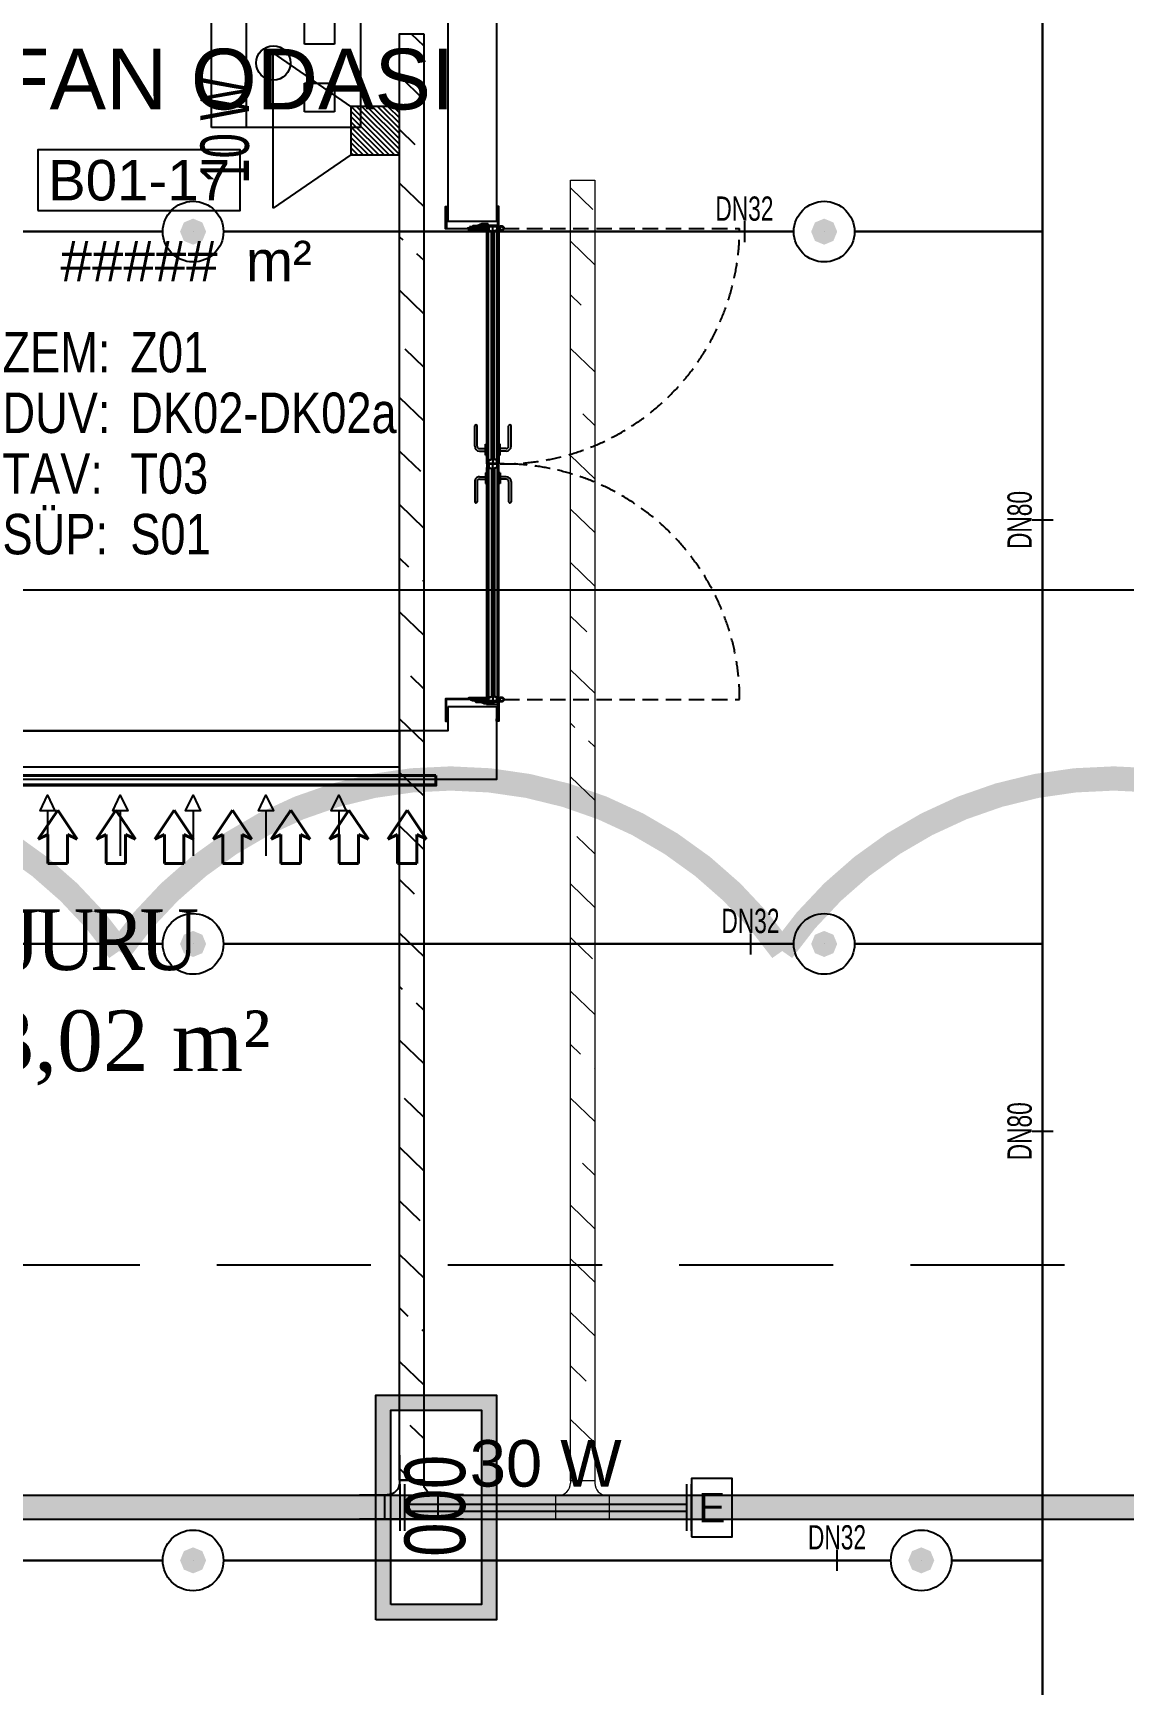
# Model space of a CAD drawing. Header units: millimetres. Extents: x -379292 to 1221486, y 92049 to 447512.
# Drawn here: x -171514 to -167020, y 203887 to 210694 of the extents above; entities that cross this region are included whole.
import ezdxf
from ezdxf.enums import TextEntityAlignment as Align

# ---------------------------------------------------------------- set-up
doc = ezdxf.new("R2010")
doc.units = ezdxf.units.MM
doc.linetypes.add('HIDDEN', pattern=[9.525, 6.35, -3.175])
for name, color, linetype in [('-M-YNGN-BORUID', 7, 'Continuous'), ('-M-YNGN-BORUUZUN', 7, 'Continuous'), ('-M-YNGN-BORUYUK', 7, 'Continuous'), ('-M-YNGN-SPR-YUK', 7, 'Continuous'), ('-M-YNGN-ZON4-CAP-', 7, 'Continuous'), ('-M-YNGN-ZON4-SPR-', 7, 'Continuous'), ('010-05', 1, 'Continuous'), ('05_DOOR', 2, 'Continuous'), ('05_EQUIPMENT', 1, 'Continuous'), ('05_HATCH 1', 101, 'Continuous'), ('05_HATCH SOLID-1', 252, 'Continuous'), ('05_LOUVER', 2, 'Continuous'), ('05_MATERIAL TEXT', 112, 'Continuous'), ('05_PLASTER', 2, 'Continuous'), ('05_ROOM M2', 161, 'Continuous'), ('05_ROOM NAME', 153, 'Continuous'), ('05_ROOM NUMBER', 152, 'Continuous'), ('05_STEEL HIDDEN', 61, 'HIDDEN'), ('05_SYMBOL', 2, 'Continuous'), ('05_WALL', 3, 'Continuous'), ('08_ARAÇ SAYIM', 140, 'Continuous'), ('08_LAMP', 4, 'Continuous'), ('08_LOUD SYSTEM', 4, 'Continuous'), ('08_SOCKET', 4, 'Continuous'), ('AIRONN ZONLAMA', 4, 'Continuous'), ('E_CT_ZA', 6, 'Continuous')]:
    doc.layers.add(name, color=color, linetype=linetype)
doc.layers.add('-M-YNGN-SPR-CAPCIZGI', color=188, linetype='Continuous', plot=False)
for name, color, linetype, lineweight in [('-M-YNGN-ZON4', 3, 'SP', 30), ('0-KRCN-HVL-KANALUFLEME01', 3, 'Continuous', 40), ('0-KRCN-HVL-YAZI', 71, 'Continuous', 30), ('A-MENF-POZ', 137, 'Continuous', 0), ('E_CT_AYDINLATMA', 3, 'Continuous', 9)]:
    doc.layers.add(name, color=color, linetype=linetype, lineweight=lineweight)
doc.styles.add('CIZGI', font='tahoma.ttf', dxfattribs={"width": 0.8, "oblique": 20})
doc.styles.add('DIM', font='arial.ttf')
doc.styles.add('HCAD', font='HCAD.SHX', dxfattribs={"width": 0.8, "height": 0.2})
doc.styles.add('IKT-MD', font='romans.shx', dxfattribs={"width": 0.5, "height": 20})
doc.styles.add('PIPESIZE', font='hcad.shx', dxfattribs={"width": 0.8})
doc.styles.add('SPR-NOT', font='romans.shx')
doc.styles.get("Standard").update_dxf_attribs({"font": 'segoeuil.ttf'})
doc.styles.add('TR', font='tsimpali.shx', dxfattribs={"width": 0.7})
doc.styles.add('WMF-Arial', font='TURK.SHX')
doc.styles.add('YAZI', font='times.ttf')
doc.styles.add('YAZI-2', font='arial.ttf', dxfattribs={"height": 2})
doc.styles.add('YAZI-3', font='arial.ttf', dxfattribs={"height": 3})
doc.linetypes.add('SP', pattern='A,2,-0.1,["SP",CIZGI,S=0.14,R=0.2,X=0,Y=-0.07],-0.255', length=2.355)

# ---------------------------------------------------------------- blocks, each defined once
blk = doc.blocks.new('başlık')
at = {"layer": '05_MATERIAL TEXT', "style": 'DIM', "width": 0.8}
for s, p in [('ZEM:', (0, 50)), ('DUV:', (0, -100)), ('TAV:', (0, -250)), ('SÜP:', (0, -400))]:
    blk.add_text(s, height=100, dxfattribs=at).set_placement(p, align=Align.MIDDLE_LEFT)
blk = doc.blocks.new('MAHAL')
at = {"layer": '05_ROOM NUMBER'}
blk.add_lwpolyline([(-5.458, -10.749), (4.542, -10.749), (4.542, -7.749), (-5.458, -7.749)], close=True, dxfattribs=at)
at = {"layer": '05_HATCH SOLID-1', "xscale": 0.02, "yscale": 0.02, "zscale": 0.02}
blk.add_blockref('başlık', (-7.212, -18.749), dxfattribs=at)
at = {"layer": '05_MATERIAL TEXT', "style": 'DIM', "width": 0.8}
for tag, p in [('ZEMİN', (-0.891, -17.749)), ('DUVAR', (-0.891, -20.749)), ('TAVAN', (-0.891, -23.749)), ('SÜPÜRGELİK', (-0.891, -26.749))]:
    blk.add_attdef(tag, text='', height=2, dxfattribs=at).set_placement(p, align=Align.MIDDLE_LEFT)
at = {"layer": '05_ROOM M2', "insert": (6.453, -13.242), "char_height": 2, "attachment_point": 5, "style": 'YAZI-2'}
blk.add_mtext_dynamic_manual_height_columns('m²', width=6.93867, gutter_width=625, heights=[0], dxfattribs=at)
at = {"layer": '05_ROOM M2', "style": 'YAZI-2'}
blk.add_attdef('MAHALM2', text='', height=2, dxfattribs=at).set_placement((-0.458, -13.249), align=Align.MIDDLE_CENTER)
at = {"layer": '05_ROOM NAME', "style": 'YAZI-3'}
for tag, p in [('INGMAHALADI', (-0.458, 0.751)), ('TURMAHALADI', (-0.458, -4.249))]:
    blk.add_attdef(tag, text='', height=3, dxfattribs=at).set_placement(p, align=Align.MIDDLE_CENTER)
at = {"layer": '05_ROOM NUMBER', "style": 'YAZI-2'}
blk.add_attdef('MAHALNO', text='', height=2, dxfattribs=at).set_placement((-0.458, -9.249), align=Align.MIDDLE_CENTER)
blk = doc.blocks.new('VIDA')
at = {"layer": '05_EQUIPMENT'}
h = blk.add_hatch(dxfattribs=at)
h.set_pattern_fill('LINE', color=256, scale=0.1, angle=150, style=0)
h.set_pattern_definition([(330, (-3585.31887, 6072.20274), (0.03125, 0.05412658774), [])])
h.paths.add_polyline_path([(-0.09, -0.26), (-0.09, -1.74), (0.09, -1.74), (0.09, -0.26)])
h.paths.add_polyline_path([(-0.09, -0.26), (0.09, -0.26), (0, 0)])
for p, q in [((-0.09, -0.26), (0, 0)), ((0.09, -0.26), (0, 0)), ((-0.01, -2.02), (-0.18, -2.02)), ((0.09, -1.74), (-0.09, -1.74)), ((0.09, -1.95), (-0.09, -1.95)), ((0.01, -1.98), (-0.01, -1.98)), ((-0.01, -2.02), (-0.01, -1.98)), ((0.01, -2.02), (0.01, -1.98)), ((0.18, -2.02), (0.01, -2.02))]:
    blk.add_line(p, q, dxfattribs=at)
for points in [[(-0.18, -2.02), (-0.09, -1.95), (-0.09, -0.26)], [(0.18, -2.02), (0.09, -1.95), (0.09, -0.26)]]:
    blk.add_lwpolyline(points, dxfattribs=at)
blk = doc.blocks.new('*U80')
at = {"color": 8, "ltscale": 7}
for p, q in [((927.1, 60), (843.8, 60)), ((927.1, 50), (843.8, 50)), ((1072.9, 60), (1156.2, 60)), ((1072.9, 50), (1156.2, 50))]:
    blk.add_line(p, q, dxfattribs=at)
for centre, radius, start, end in [((843.8, 55), 5, 90, 270), ((927.1, 40), 20, 0, 90), ((927.1, 40), 10, 0, 90), ((1072.9, 40), 20, 90, 180), ((1072.9, 40), 10, 90, 180), ((1156.2, 55), 5, 270, 90)]:
    blk.add_arc(centre, radius, start, end, dxfattribs=at)
at = {"color": 8}
blk.add_wipeout([(0, 0), (0, -206), (2000, -206), (2000, 0), (10, 0)], dxfattribs=at)
at = {"layer": '010-05', "ltscale": 7}
h = blk.add_hatch(dxfattribs=at)
h.set_pattern_fill('ANSI37', color=8, scale=0.1, angle=360, style=0)
h.set_pattern_definition([(45, (-20246.60925, -14802.3896), (-0.224506403, 0.224506403), []), (135, (-20246.60925, -14802.3896), (-0.224506403, -0.224506403), [])])
edge = h.paths.add_edge_path(flags=16)
edge.add_line((28.5, -46.7), (28.5, -55.3))
edge.add_line((28.5, -55.3), (21.5, -55.3))
edge.add_line((21.5, -55.3), (21.5, -49))
edge.add_arc((25.9, -50.6), 4.69, 56.54278, 159.2569, ccw=False)
edge = h.paths.add_edge_path()
edge.add_line((29.5, -45.1), (29.5, -56.3))
edge.add_line((29.5, -56.3), (20.5, -56.3))
edge.add_line((20.5, -56.3), (20.5, -42.5))
edge.add_line((20.5, -42.5), (34.2, -42.5))
edge.add_line((34.2, -42.5), (32.2, -43))
edge.add_arc((32.2, -45.8), 2.82, 91.10929, 165.59862)
edge = h.paths.add_edge_path(flags=16)
edge.add_arc((32.2, -45.8), 3.82, 143.46678, 165.59862, ccw=False)
edge.add_line((29.1, -43.5), (21.5, -43.5))
edge.add_line((21.5, -43.5), (21.5, -46.1))
edge.add_arc((25.7, -53.3), 8.25, 70.11032, 120.2945, ccw=False)
edge.add_line((28.5, -45.5), (28.5, -45.1))
edge.add_line((28.5, -45.1), (28.5, -44.8))
h = blk.add_hatch(dxfattribs=at)
h.set_pattern_fill('ANSI37', color=8, scale=0.1, angle=360, style=0)
h.set_pattern_definition([(135, (22246.60925, -14802.3896), (0.224506403, 0.224506403), []), (45, (22246.60925, -14802.3896), (0.224506403, -0.224506403), [])])
edge = h.paths.add_edge_path(flags=16)
edge.add_line((1971.5, -46.7), (1971.5, -55.3))
edge.add_line((1971.5, -55.3), (1978.5, -55.3))
edge.add_line((1978.5, -55.3), (1978.5, -49))
edge.add_arc((1974.1, -50.6), 4.69, 20.7431, 123.45722)
edge = h.paths.add_edge_path()
edge.add_line((1970.5, -45.1), (1970.5, -56.3))
edge.add_line((1970.5, -56.3), (1979.5, -56.3))
edge.add_line((1979.5, -56.3), (1979.5, -42.5))
edge.add_line((1979.5, -42.5), (1965.8, -42.5))
edge.add_line((1965.8, -42.5), (1967.8, -43))
edge.add_arc((1967.8, -45.8), 2.82, 14.40138, 88.89071, ccw=False)
edge = h.paths.add_edge_path(flags=16)
edge.add_arc((1967.8, -45.8), 3.82, 14.40138, 36.53322)
edge.add_line((1970.9, -43.5), (1978.5, -43.5))
edge.add_line((1978.5, -43.5), (1978.5, -46.1))
edge.add_arc((1974.3, -53.3), 8.25, 59.7055, 109.88968)
edge.add_line((1971.5, -45.5), (1971.5, -45.1))
edge.add_line((1971.5, -45.1), (1971.5, -44.8))
at = {"layer": '05_HATCH 1', "ltscale": 7}
h = blk.add_hatch(dxfattribs=at)
h.set_pattern_fill('HONEY', color=8, scale=15, angle=90, style=0)
h.set_pattern_definition([(270, (24591.2114, 3174525.0591), (-1.623797625, -2.8125), [1.875, -3.75]), (150, (24591.2114, 3174525.0591), (-1.62379763564, 2.81249999385), [1.875, -3.75]), (210, (24591.2114, 3174525.0591), (-3.24759526064, -6.15e-09), [-3.75, 1.875])])
h.paths.add_polyline_path([(978.3, -14.5), (981.6, -8.9), (31.6, -8.9), (33.7, -14.5)])
h = blk.add_hatch(dxfattribs=at)
h.set_pattern_fill('HONEY', color=8, scale=15, angle=90, style=0)
h.set_pattern_definition([(90, (24591.2114, -3174555.0591), (-1.623797625, 2.8125), [1.875, -3.75]), (210, (24591.2114, -3174555.0591), (-1.62379763564, -2.81249999385), [1.875, -3.75]), (150, (24591.2114, -3174555.0591), (-3.24759526064, 6.15e-09), [-3.75, 1.875])])
h.paths.add_polyline_path([(981.6, -21.1), (978.3, -15.5), (33.7, -15.5), (31.6, -21.1)])
h = blk.add_hatch(dxfattribs=at)
h.set_pattern_fill('HONEY', color=8, scale=15, angle=90, style=0)
h.set_pattern_definition([(270, (24341.2114, 3174525.0591), (-1.623797625, -2.8125), [1.875, -3.75]), (150, (24341.2114, 3174525.0591), (-1.62379763564, 2.81249999385), [1.875, -3.75]), (210, (24341.2114, 3174525.0591), (-3.24759526064, -6.15e-09), [-3.75, 1.875])])
h.paths.add_polyline_path([(771.7, -14.5), (768.4, -8.9), (1969.5, -8.9), (1966.3, -14.5)])
h = blk.add_hatch(dxfattribs=at)
h.set_pattern_fill('HONEY', color=8, scale=15, angle=90, style=0)
h.set_pattern_definition([(90, (24341.2114, -3174555.0591), (-1.623797625, 2.8125), [1.875, -3.75]), (210, (24341.2114, -3174555.0591), (-1.62379763564, -2.81249999385), [1.875, -3.75]), (150, (24341.2114, -3174555.0591), (-3.24759526064, 6.15e-09), [-3.75, 1.875])])
h.paths.add_polyline_path([(768.4, -21.1), (771.7, -15.5), (1966.3, -15.5), (1969.5, -21.1)])
at = {"color": 8, "linetype": 'HIDDEN', "ltscale": 10}
for p, q in [((29.4, 30.3), (29.4, 1001.6)), ((1970.5, 30.5), (1971.1, 1001.6))]:
    blk.add_line(p, q, dxfattribs=at)
at = {"color": 8, "ltscale": 7}
for p, q in [((22, 10), (969.9, 10)), ((22, 10), (1000, 10)), ((22, 8.8), (22, 10)), ((22, 8.8), (22, 10)), ((27.3, 2.4), (27.3, 1.4)), ((27.3, 2.4), (37.2, 2.4)), ((27.3, 2.4), (27.3, 1.4)), ((27.3, 2.4), (37.2, 2.4)), ((27.3, 1.4), (36.7, 1.4)), ((27.3, 1.4), (36.7, 1.4)), ((37.5, 4.8), (36.3, 4.8)), ((37.5, 4.8), (36.3, 4.8)), ((36.7, 1.4), (42.8, -15)), ((36.7, 1.4), (42.8, -15)), ((984.8, 2.4), (37.2, 2.4)), ((37.2, 2.4), (43.7, -14.5)), ((37.2, 2.4), (43.7, -14.5)), ((37.5, 8.8), (984.6, 8.8)), ((963.8, 15), (918.8, 15)), ((918.8, 15), (918.8, 10)), ((937.1, 40), (937.1, 15)), ((947.1, 40), (947.1, 15)), ((963.8, 15), (963.8, 10)), ((984.8, 2.4), (978.3, -14.5)), ((985.4, 1.4), (979.2, -15)), ((984.6, 4.8), (985.8, 4.8)), ((994.7, 2.4), (984.8, 2.4)), ((994.7, 1.4), (985.4, 1.4)), ((994.7, 2.4), (994.7, 1.4)), ((1978, 10), (1000, 10)), ((1005.3, 2.4), (1005.3, 1.4)), ((1005.3, 2.4), (1015.3, 2.4)), ((1005.3, 1.4), (1014.7, 1.4)), ((1015.5, 4.8), (1014.3, 4.8)), ((1014.7, 1.4), (1020.9, -15)), ((1015.3, 2.4), (1962.8, 2.4)), ((1015.3, 2.4), (1021.7, -14.5)), ((1962.5, 8.8), (1015.5, 8.8)), ((1978, 10), (1030.1, 10)), ((1036.2, 15), (1081.2, 15)), ((1036.2, 15), (1036.2, 10)), ((1052.9, 40), (1052.9, 15)), ((1062.9, 40), (1062.9, 15)), ((1081.2, 15), (1081.2, 10)), ((1962.8, 2.4), (1956.3, -14.5)), ((1962.8, 2.4), (1956.3, -14.5)), ((1963.3, 1.4), (1957.2, -15)), ((1963.3, 1.4), (1957.2, -15)), ((1962.5, 4.8), (1963.7, 4.8)), ((1962.5, 4.8), (1963.7, 4.8)), ((1972.7, 2.4), (1962.8, 2.4)), ((1972.7, 2.4), (1962.8, 2.4)), ((1972.7, 1.4), (1963.3, 1.4)), ((1972.7, 1.4), (1963.3, 1.4)), ((1972.7, 2.4), (1972.7, 1.4)), ((1972.7, 2.4), (1972.7, 1.4)), ((1978, 8.8), (1978, 10)), ((1978, 8.8), (1978, 10)), ((1978, 8.8), (1978, 10)), ((984.6, -38.8), (22, -38.8)), ((22, -38.8), (984.6, -38.8)), ((22, -40), (22, -38.8)), ((22, -40), (22, -38.8)), ((984.6, -40), (22, -40)), ((1000, -40), (22, -40)), ((42.8, -15), (27.3, -15)), ((42.8, -15), (27.3, -15)), ((27.3, -31.5), (36.6, -31.5)), ((27.3, -31.5), (27.3, -32.5)), ((27.3, -31.5), (36.6, -31.5)), ((27.3, -31.5), (27.3, -32.5)), ((27.3, -32.5), (37.2, -32.5)), ((27.3, -32.5), (37.2, -32.5)), ((33.2, -40), (984.6, -40)), ((37.5, -34.8), (36.3, -34.8)), ((37.5, -34.8), (36.3, -34.8)), ((36.6, -31.5), (42.8, -15)), ((36.6, -31.5), (42.8, -15)), ((37.2, -32.5), (43.7, -15.5)), ((37.2, -32.5), (43.7, -15.5)), ((984.8, -32.5), (37.2, -32.5)), ((981.6, -8.9), (40.5, -8.9)), ((981.6, -21.1), (40.5, -21.1)), ((978.3, -14.5), (43.7, -14.5)), ((978.3, -15.5), (43.7, -15.5)), ((984.8, -32.5), (978.3, -15.5)), ((985.4, -31.5), (979.2, -15)), ((979.2, -15), (994.7, -15)), ((984.6, -34.8), (985.8, -34.8)), ((994.7, -32.5), (984.8, -32.5)), ((994.7, -31.5), (985.4, -31.5)), ((994.7, -31.5), (994.7, -32.5)), ((1000, -40), (1978, -40)), ((1020.9, -15), (1005.3, -15)), ((1005.3, -31.5), (1014.6, -31.5)), ((1005.3, -31.5), (1005.3, -32.5)), ((1005.3, -32.5), (1015.2, -32.5)), ((1015.5, -34.8), (1014.3, -34.8)), ((1014.6, -31.5), (1020.9, -15)), ((1015.2, -32.5), (1021.7, -15.5)), ((1015.2, -32.5), (1962.8, -32.5)), ((1015.5, -38.8), (1978, -38.8)), ((1978, -38.8), (1015.5, -38.8)), ((1966.8, -40), (1015.5, -40)), ((1015.5, -40), (1978, -40)), ((1018.5, -8.9), (1959.5, -8.9)), ((1018.5, -21.1), (1959.5, -21.1)), ((1021.7, -14.5), (1956.3, -14.5)), ((1021.7, -15.5), (1956.3, -15.5)), ((1962.8, -32.5), (1956.3, -15.5)), ((1962.8, -32.5), (1956.3, -15.5)), ((1963.4, -31.5), (1957.2, -15)), ((1957.2, -15), (1972.7, -15)), ((1963.4, -31.5), (1957.2, -15)), ((1957.2, -15), (1972.7, -15)), ((1962.5, -34.8), (1963.7, -34.8)), ((1972.7, -32.5), (1962.8, -32.5)), ((1972.7, -32.5), (1962.8, -32.5)), ((1972.7, -31.5), (1963.4, -31.5)), ((1972.7, -31.5), (1963.4, -31.5)), ((1972.7, -31.5), (1972.7, -32.5)), ((1972.7, -31.5), (1972.7, -32.5)), ((1978, -30), (1978, -28.8)), ((1978, -30), (1978, -28.8)), ((1978, -40), (1978, -38.8))]:
    blk.add_line(p, q, dxfattribs=at)
at = {"ltscale": 7}
for p, q in [((918.8, -45), (918.8, -40)), ((963.8, -45), (918.8, -45)), ((937.1, -70), (937.1, -45)), ((947.1, -70), (947.1, -45)), ((963.8, -45), (963.8, -40)), ((1036.2, -45), (1036.2, -40)), ((1036.2, -45), (1081.2, -45)), ((1052.9, -70), (1052.9, -45)), ((1062.9, -70), (1062.9, -45)), ((1081.2, -45), (1081.2, -40)), ((927.1, -80), (843.8, -80)), ((927.1, -90), (843.8, -90)), ((1072.9, -80), (1156.2, -80)), ((1072.9, -90), (1156.2, -90))]:
    blk.add_line(p, q, dxfattribs=at)
at = {"color": 8, "ltscale": 7, "flags": 128}
for points in [[(35.5, -113, -1), (34, -113), (34, -96.3), (32, -96.3), (32, -113, 1), (37.5, -113), (37.5, -46.5, 1), (30, -46.5), (30, -56.3), (20, -56.3), (20, 10), (-60, 10), (-60, 0), (-50, 0), (-50, 2), (-58, 2), (-58, 8), (18, 8), (18, -58.3), (32, -58.3), (32, -46.5, -1), (35.5, -46.5)], [(1964.5, -113, 1), (1966, -113), (1966, -96.3), (1968, -96.3), (1968, -113, -1), (1962.5, -113), (1962.5, -46.5, -1), (1970, -46.5), (1970, -56.3), (1980, -56.3), (1980, 10), (2060, 10), (2060, 0), (2050, 0), (2050, 2), (2058, 2), (2058, 8), (1982, 8), (1982, -58.3), (1968, -58.3), (1968, -46.5, 1), (1964.5, -46.5)]]:
    blk.add_lwpolyline(points, format="xyb", close=True, dxfattribs=at)
at = {"color": 8, "ltscale": 7}
for points in [[(37.5, 4.8), (37.5, 8.8), (22, 8.8), (22, -38.8), (37.5, -38.8), (37.5, -34.8)], [(37.5, 4.8), (37.5, 8.8), (22, 8.8), (22, -38.8), (37.5, -38.8), (37.5, -34.8)], [(36.3, 4.8), (36.3, 7.6), (23.2, 7.6), (23.2, -37.6), (36.3, -37.6), (36.3, -34.8)], [(36.3, 4.8), (36.3, 7.6), (23.2, 7.6), (23.2, -37.6), (36.3, -37.6), (36.3, -34.8)], [(984.6, 4.8), (984.6, 8.8), (1000, 8.8), (1000, -38.8), (984.6, -38.8), (984.6, -34.8)], [(985.8, 4.8), (985.8, 7.6), (998.8, 7.6), (998.8, -37.6), (985.8, -37.6), (985.8, -34.8)], [(1015.5, 4.8), (1015.5, 8.8), (1000, 8.8), (1000, -38.8), (1015.5, -38.8), (1015.5, -34.8)], [(1014.3, 4.8), (1014.3, 7.6), (1001.2, 7.6), (1001.2, -37.6), (1014.3, -37.6), (1014.3, -34.8)], [(1962.5, 4.8), (1962.5, 8.8), (1978, 8.8), (1978, -38.8), (1962.5, -38.8), (1962.5, -34.8)], [(1962.5, 4.8), (1962.5, 8.8), (1978, 8.8), (1978, -38.8), (1962.5, -38.8), (1962.5, -34.8)], [(1963.7, 4.8), (1963.7, 7.6), (1976.8, 7.6), (1976.8, -37.6), (1963.7, -37.6), (1963.7, -34.8)], [(1963.7, 4.8), (1963.7, 7.6), (1976.8, 7.6), (1976.8, -37.6), (1963.7, -37.6), (1963.7, -34.8)]]:
    blk.add_lwpolyline(points, dxfattribs=at)
for points in [[(32, -66.3), (32, -210), (-60, -210), (-60, -200), (-50, -200), (-50, -202), (-58, -202), (-58, -208), (30, -208), (30, -66.3)], [(29, -68.3), (20, -68.3), (20, -94.5), (30, -104.5), (30, -117.8), (28, -117.8), (28, -105.3), (18, -95.3), (18, -66.3), (29, -66.3)], [(1968, -66.3), (1968, -210), (2060, -210), (2060, -200), (2050, -200), (2050, -202), (2058, -202), (2058, -208), (1970, -208), (1970, -66.3)], [(1971, -58.3), (1980, -58.3), (1980, -84.5), (1970, -94.5), (1970, -107.8), (1972, -107.8), (1972, -95.3), (1982, -85.3), (1982, -56.3), (1971, -56.3)]]:
    blk.add_lwpolyline(points, close=True, dxfattribs=at)
for centre, radius in [((29, 20.6), 10.1), ((29, 20.6), 6.72), ((1971, 20.6), 10.1), ((1971, 20.6), 6.72)]:
    blk.add_circle(centre, radius, dxfattribs=at)
at = {"color": 8, "linetype": 'HIDDEN', "ltscale": 10}
for centre, radius, start, end in [((27.6, 29.1), 972.5, 359.17896, 89.89131), ((1972.5, 29.1), 972.6, 90.08024, 180.82588)]:
    blk.add_arc(centre, radius, start, end, dxfattribs=at)
at = {"ltscale": 7}
for centre, radius, start, end in [((843.8, -85), 5, 90, 270), ((927.1, -70), 10, 270, 0), ((927.1, -70), 20, 270, 0), ((1072.9, -70), 20, 180, 270), ((1072.9, -70), 10, 180, 270), ((1156.2, -85), 5, 270, 90)]:
    blk.add_arc(centre, radius, start, end, dxfattribs=at)
at = {"layer": '010-05', "color": 8, "ltscale": 7}
for points in [[(29.5, -45.1, -0.336971), (32.2, -43), (34.2, -42.5), (29.5, -42.5), (20.5, -42.5), (20.5, -56.3), (29.5, -56.3)], [(28.5, -45.5, 0.222538), (21.5, -46.1), (21.5, -43.5), (29.1, -43.5, 0.09687), (28.5, -44.8), (28.5, -45.1)], [(28.5, -55.3), (21.5, -55.3), (21.5, -48.9, -0.473637), (28.5, -46.7)], [(1970.5, -45.1, 0.336971), (1967.8, -43), (1965.8, -42.5), (1970.5, -42.5), (1979.5, -42.5), (1979.5, -56.3), (1970.5, -56.3)], [(1971.5, -45.5, -0.222538), (1978.5, -46.1), (1978.5, -43.5), (1970.9, -43.5, -0.09687), (1971.5, -44.8), (1971.5, -45.1)], [(1971.5, -55.3), (1978.5, -55.3), (1978.5, -48.9, 0.473637), (1971.5, -46.7)]]:
    blk.add_lwpolyline(points, format="xyb", close=True, dxfattribs=at)
at = {"layer": '05_PLASTER', "color": 8, "ltscale": 7}
blk.add_line((1990, -41.6), (1990, 0), dxfattribs=at)
at = {"layer": '05_STEEL HIDDEN', "color": 8, "ltscale": 7}
for points in [[(17, -59.4), (17, -34.2), (11, -34.2), (11, -60.5), (23, -88.8), (23, -111.1), (29, -111.1), (29, -87.6)], [(1983, -49.4), (1983, -12.6), (1989, -12.6), (1989, -50.5), (1977, -78.8), (1977, -101.1), (1971, -101.1), (1971, -77.6)]]:
    blk.add_lwpolyline(points, close=True, dxfattribs=at)
at = {"layer": '05_STEEL HIDDEN', "color": 8, "ltscale": 7, "flags": 128}
for points in [[(17, -34.2), (18, -34.2), (18, -59.4), (30, -87.6), (30, -111.1), (29, -111.1)], [(1983, -12.6), (1982, -12.6), (1982, -49.4), (1970, -77.6), (1970, -101.1), (1971, -101.1)]]:
    blk.add_lwpolyline(points, dxfattribs=at)
at = {"layer": '05_WALL', "color": 8, "ltscale": 7}
for p, q in [((0, -200), (0, 0)), ((2000, -200), (2000, 0))]:
    blk.add_line(p, q, dxfattribs=at)
at = {"color": 8, "ltscale": 7, "yscale": 10, "zscale": 10, "rotation": 180}
for p, xscale in [((25, -76.5), -10), ((1975, -76.5), 10)]:
    blk.add_blockref('VIDA', p, dxfattribs=dict(at, xscale=xscale))
blk = doc.blocks.new('*U65')
at = {"color": 0}
for p, q in [((450, 5), (15, 5)), ((15, 5), (15, 0)), ((450, 0), (450, 5))]:
    blk.add_line(p, q, dxfattribs=at)
for points in [[(450, 20), (450, 0), (15, 0), (15, 20)], [(465, 0), (0, 0), (0, -2), (465, -2)]]:
    blk.add_lwpolyline(points, close=True, dxfattribs=at)
for points in [[(34.99, -13), (31.92, -13), (35, -6.54), (38.08, -13), (35, -13), (35, -31.54)], [(64.99, -13), (61.92, -13), (65, -6.54), (68.08, -13), (65, -13), (65, -31.54)], [(94.99, -13), (91.92, -13), (95, -6.54), (98.08, -13), (95, -13), (95, -31.54)], [(124.99, -13), (121.92, -13), (125, -6.54), (128.08, -13), (125, -13), (125, -31.54)], [(154.99, -13), (151.92, -13), (155, -6.54), (158.08, -13), (155, -13), (155, -31.54)], [(184.99, -13), (181.92, -13), (185, -6.54), (188.08, -13), (185, -13), (185, -31.54)], [(214.99, -13), (211.92, -13), (215, -6.54), (218.08, -13), (215, -13), (215, -31.54)], [(244.99, -13), (241.92, -13), (245, -6.54), (248.08, -13), (245, -13), (245, -31.54)], [(274.99, -13), (271.92, -13), (275, -6.54), (278.08, -13), (275, -13), (275, -31.54)], [(304.99, -13), (301.92, -13), (305, -6.54), (308.08, -13), (305, -13), (305, -31.54)], [(334.99, -13), (331.92, -13), (335, -6.54), (338.08, -13), (335, -13), (335, -31.54)], [(364.99, -13), (361.92, -13), (365, -6.54), (368.08, -13), (365, -13), (365, -31.54)], [(394.99, -13), (391.92, -13), (395, -6.54), (398.08, -13), (395, -13), (395, -31.54)], [(424.99, -13), (421.92, -13), (425, -6.54), (428.08, -13), (425, -13), (425, -31.54)]]:
    blk.add_lwpolyline(points, dxfattribs=at)
at = {"layer": 'A-MENF-POZ', "style": 'IKT-MD', "width": 0.5}
blk.add_attdef('MDamper:GEN+YUK', text='', height=10, dxfattribs=at).set_placement((232.5, -55), align=Align.MIDDLE_CENTER)
blk = doc.blocks.new('OtoParkBodrumKatMimari')
at = {"layer": '05_SYMBOL', "color": 252, "linetype": 'HIDDEN', "ltscale": 100}
blk.add_lwpolyline([(19400, 104800), (128500, 104800)], dxfattribs=at)
at = {"layer": '05_WALL', "color": 8, "flags": 128}
for points in [[(71300, 116100), (71300, 116800), (76750, 116800), (76750, 106800), (71300, 106800), (71300, 107500)], [(71500, 113100), (76550, 113100), (76550, 107000), (71500, 107000), (71500, 107500)]]:
    blk.add_lwpolyline(points, dxfattribs=at)
at = {"layer": '05_LOUVER', "color": 8, "xscale": 10, "yscale": 10, "zscale": 10}
blk.add_blockref('*U65', (71850, 106800), dxfattribs=at)
at = {"layer": '05_ROOM NUMBER'}
ref = blk.add_blockref('MAHAL', (75315.5, 110039.7), dxfattribs=dict(at, xscale=83.33333333333333, yscale=83.33333333333333, zscale=83.33333333333333))
ref.add_attrib('TURMAHALADI', 'JET FAN ODASI', dxfattribs={"layer": '05_ROOM NAME', "height": 250, "style": 'YAZI-3'}).set_placement((75277.3, 109685.6), align=Align.MIDDLE_CENTER)
ref.add_attrib('MAHALNO', 'B01-17', dxfattribs={"height": 166.67, "style": 'YAZI-2'}).set_placement((75277.3, 109268.9), align=Align.MIDDLE_CENTER)
ref.add_attrib('MAHALM2', '#####', dxfattribs={"layer": '05_ROOM M2', "height": 166.67, "style": 'YAZI-2'}).set_placement((75277.3, 108935.6), align=Align.MIDDLE_CENTER)
ref.add_attrib('ZEMİN', 'Z01', dxfattribs={"layer": '05_MATERIAL TEXT', "height": 166.67, "style": 'DIM', "width": 0.8}).set_placement((75241.2, 108560.6), align=Align.MIDDLE_LEFT)
ref.add_attrib('DUVAR', 'DK02-DK02a', dxfattribs={"layer": '05_MATERIAL TEXT', "height": 166.67, "style": 'DIM', "width": 0.8}).set_placement((75241.2, 108310.6), align=Align.MIDDLE_LEFT)
ref.add_attrib('TAVAN', 'T03', dxfattribs={"layer": '05_MATERIAL TEXT', "height": 166.67, "style": 'DIM', "width": 0.8}).set_placement((75241.2, 108060.6), align=Align.MIDDLE_LEFT)
ref.add_attrib('SÜPÜRGELİK', 'S01', dxfattribs={"layer": '05_MATERIAL TEXT', "height": 166.67, "style": 'DIM', "width": 0.8}).set_placement((75241.2, 107810.6), align=Align.MIDDLE_LEFT)
at = {"layer": '05_DOOR', "color": 8, "rotation": 270}
blk.add_blockref('*U80', (76750, 109100), dxfattribs=at)
blk = doc.blocks.new('SPRKL100')
at = {"layer": '-M-YNGN-SPR-CAPCIZGI'}
blk.add_line((0, 0.431), (0, -0.431), dxfattribs=at)
at = {"layer": '-M-YNGN-BORUID', "color": 0, "style": 'HCAD', "width": 0.8, "flags": 1}
blk.add_attdef('DIC', text='', height=0.4, dxfattribs=at).set_placement((0, -1.693), align=Align.CENTER)
at = {"layer": '-M-YNGN-BORUUZUN', "color": 0, "style": 'HCAD', "width": 0.7}
blk.add_attdef('BOY', text='', height=0.8, dxfattribs=at).set_placement((0, -1.08), align=Align.CENTER)
at = {"layer": '-M-YNGN-BORUYUK', "color": 6, "style": 'PIPESIZE', "width": 0.8}
blk.add_attdef('YUK', text='', height=0.5, dxfattribs=at).set_placement((0, 1.866), align=Align.CENTER)
at = {"color": 0, "style": 'PIPESIZE', "width": 0.7}
blk.add_attdef('CAP', text='', height=1, dxfattribs=at).set_placement((0, 0.45), align=Align.CENTER)
blk = doc.blocks.new('SP-C-UP-12')
at = {"ltscale": 10}
blk.add_line((0, 0), (0, 0), dxfattribs=at)
at = {"color": 1, "linetype": 'Continuous'}
blk.add_circle((0, 0), 12.5, dxfattribs=at)
at = {"ltscale": 10}
for points in [[(-5.37, 0), (-3.8, 3.8), (-3.8, -3.8), (0, 5.37)], [(-3.8, -3.8), (0, 5.37), (0, -5.37), (3.8, 3.8)], [(0, -5.37), (3.8, 3.8), (3.8, -3.8), (5.37, 0)]]:
    blk.add_solid(points, dxfattribs=at)
at = {"layer": '-M-YNGN-SPR-YUK', "style": 'SPR-NOT', "width": 0.5, "flags": 9}
for tag, p in [('YUK', (0, 17.77)), ('CAP', (0, 14.42)), ('TIP', (0.2, 10.78))]:
    blk.add_attdef(tag, text='', height=2.5, dxfattribs=at).set_placement(p, align=Align.MIDDLE_CENTER)
blk = doc.blocks.new('A$C69E781E7')
at = {"layer": '-M-YNGN-ZON4', "ltscale": 500}
for p, q in [((-6030.9, -7485.08), (-6030.9, -2137.58)), ((-6393.4, -3482.58), (-6668.4, -3482.58)), ((-6133.4, -3482.58), (-6368.4, -3482.58)), ((-6108.4, -3482.58), (-6030.9, -3482.58)), ((-6393.4, -3776.08), (-6668.4, -3776.08)), ((-6133.4, -3776.08), (-6368.4, -3776.08)), ((-6108.4, -3776.08), (-6030.9, -3776.08)), ((-6393.4, -4030.08), (-6668.4, -4030.08)), ((-6093.4, -4030.08), (-6368.4, -4030.08)), ((-6068.4, -4030.08), (-6030.9, -4030.08))]:
    blk.add_line(p, q, dxfattribs=at)
at = {"layer": '-M-YNGN-ZON4-CAP-'}
ref = blk.add_blockref('SPRKL100', (-6153.77, -3482.58), dxfattribs=dict(at, xscale=10, yscale=10, zscale=10))
ref.add_attrib('CAP', 'DN32', dxfattribs={"layer": '0', "color": 0, "height": 10, "style": 'PIPESIZE', "width": 0.7}).set_placement((-6153.77, -3478.08), align=Align.CENTER)
ref = blk.add_blockref('SPRKL100', (-6030.9, -3601.38), dxfattribs=dict(at, xscale=10.00000000000001, yscale=10.00000000000001, zscale=10.00000000000001, rotation=90))
ref.add_attrib('CAP', 'DN80', dxfattribs={"layer": '0', "color": 0, "height": 10, "rotation": 90, "style": 'PIPESIZE', "width": 0.7}).set_placement((-6035.4, -3601.38), align=Align.CENTER)
ref = blk.add_blockref('SPRKL100', (-6151.28, -3776.08), dxfattribs=dict(at, xscale=10, yscale=10, zscale=10))
ref.add_attrib('CAP', 'DN32', dxfattribs={"layer": '0', "color": 0, "height": 10, "style": 'PIPESIZE', "width": 0.7}).set_placement((-6151.28, -3771.58), align=Align.CENTER)
ref = blk.add_blockref('SPRKL100', (-6030.9, -3853.27), dxfattribs=dict(at, xscale=10.00000000000001, yscale=10.00000000000001, zscale=10.00000000000001, rotation=90))
ref.add_attrib('CAP', 'DN80', dxfattribs={"layer": '0', "color": 0, "height": 10, "rotation": 90, "style": 'PIPESIZE', "width": 0.7}).set_placement((-6035.4, -3853.27), align=Align.CENTER)
ref = blk.add_blockref('SPRKL100', (-6115.62, -4030.08), dxfattribs=dict(at, xscale=10, yscale=10, zscale=10))
ref.add_attrib('CAP', 'DN32', dxfattribs={"layer": '0', "color": 0, "height": 10, "style": 'PIPESIZE', "width": 0.7}).set_placement((-6115.62, -4025.58), align=Align.CENTER)
at = {"layer": '-M-YNGN-ZON4-SPR-'}
for p in [(-6380.9, -3482.58), (-6120.9, -3482.58), (-6380.9, -3776.08), (-6120.9, -3776.08), (-6380.9, -4030.08), (-6080.9, -4030.08)]:
    blk.add_blockref('SP-C-UP-12', p, dxfattribs=at)
blk = doc.blocks.new('*U604')
h = blk.add_hatch()
h.set_pattern_fill('ANSI33', color=0, scale=50, angle=1, style=0)
h.paths.add_polyline_path([(-1250.7, 100), (113124.3, 100), (113124.3, 0), (-1250.7, 0)])
at = {"color": 0}
blk.add_lwpolyline([(-1250.7, 100), (113124.3, 100), (113124.3, 0), (-1250.7, 0)], close=True, dxfattribs=at)
at = {"ltscale": 25, "flags": 1}
for tag, p in [('YUKSEKLIK', (-228.6, -148.7)), ('KALINLIK', (-228.6, -213.3))]:
    blk.add_attdef(tag, p, '', height=50, dxfattribs=at)
blk = doc.blocks.new('*U608')
h = blk.add_hatch()
h.set_pattern_fill('ANSI33', color=0, scale=50, angle=1, style=0)
h.paths.add_polyline_path([(943.9, 100), (6302.9, 100), (6302.9, 0), (943.9, 0)])
at = {"color": 0}
blk.add_lwpolyline([(943.9, 100), (6302.9, 100), (6302.9, 0), (943.9, 0)], close=True, dxfattribs=at)
at = {"ltscale": 25, "flags": 1}
for tag, p in [('YUKSEKLIK', (-228.6, -148.7)), ('KALINLIK', (-228.6, -213.3))]:
    blk.add_attdef(tag, p, '', height=50, dxfattribs=at)
blk = doc.blocks.new('*U645')
h = blk.add_hatch()
h.set_pattern_fill('ANSI33', color=0, scale=50, angle=1, style=0)
h.paths.add_polyline_path([(-6254, 100), (-294.7, 100), (-294.7, 0), (-6254, 0)])
at = {"color": 0}
blk.add_lwpolyline([(-6254, 100), (-294.7, 100), (-294.7, 0), (-6254, 0)], close=True, dxfattribs=at)
at = {"ltscale": 25, "flags": 1}
for tag, p in [('YUKSEKLIK', (-228.6, -148.7)), ('KALINLIK', (-228.6, -213.3))]:
    blk.add_attdef(tag, p, '', height=50, dxfattribs=at)
blk = doc.blocks.new('*U160')
at = {"color": 0}
for p, q in [((264, 264), (-164, 264)), ((-60, 264), (-60, 164)), ((0, 264), (264, 264)), ((160, 264), (160, 164)), ((-164, 164), (-50, 164)), ((264, 164), (150, 164)), ((0, 0), (0, 114)), ((0, 104), (100, 104)), ((100, 0), (100, 114))]:
    blk.add_line(p, q, dxfattribs=at)
for centre, start, end in [((-50, 114), 0, 90), ((150, 114), 90, 180)]:
    blk.add_arc(centre, 50, start, end, dxfattribs=at)
blk = doc.blocks.new('*U651')
h = blk.add_hatch()
h.set_pattern_fill('ANSI33', color=0, scale=50, angle=1, style=0)
h.paths.add_polyline_path([(-115024.3, 100), (-249.3, 100), (-249.3, 0), (-115024.3, 0)])
at = {"color": 0}
blk.add_lwpolyline([(-115024.3, 100), (-249.3, 100), (-249.3, 0), (-115024.3, 0)], close=True, dxfattribs=at)
at = {"ltscale": 25, "flags": 1}
for tag, p in [('YUKSEKLIK', (-228.6, -148.7)), ('KALINLIK', (-228.6, -213.3))]:
    blk.add_attdef(tag, p, '', height=50, dxfattribs=at)
blk = doc.blocks.new('*U216')
at = {"color": 0}
for p, q in [((264, 264), (-164, 264)), ((-60, 264), (-60, 164)), ((0, 264), (264, 264)), ((160, 264), (160, 164)), ((-164, 164), (-50, 164)), ((264, 164), (150, 164)), ((0, 0), (0, 114)), ((0, 104), (100, 104)), ((100, 0), (100, 114))]:
    blk.add_line(p, q, dxfattribs=at)
for centre, start, end in [((-50, 114), 0, 90), ((150, 114), 90, 180)]:
    blk.add_arc(centre, 50, start, end, dxfattribs=at)
blk = doc.blocks.new('40 W SIVA ÜSTÜ ETANJ LED E 50')
at = {"layer": '08_LAMP'}
for p, q in [((-625, -100), (-625, 100)), ((-605, -100), (-605, 100)), ((605, -100), (605, 100)), ((625, -100), (625, 100)), ((-605, 15), (605, 15)), ((-605, -15), (605, -15))]:
    blk.add_line(p, q, dxfattribs=at)
blk.add_lwpolyline([(625, -125), (800, -125), (800, 125), (625, 125)], close=True, dxfattribs=at)
at = {"layer": '08_LAMP', "color": 2, "style": 'YAZI-2'}
blk.add_text('30 W', height=200, dxfattribs=at).set_placement((0, 90), align=Align.CENTER)
blk.add_text('E', height=125, dxfattribs=at).set_placement((712.5, 0), align=Align.MIDDLE)
blk = doc.blocks.new('PRIZKOM 50')
at = {"layer": '08_SOCKET', "color": 3}
for p, q in [((-191.1, 0), (-191.1, 438.5)), ((-191.1, 438.5), (191.1, 438.5)), ((191.1, 438.5), (191.1, 0)), ((-191.1, 335.3), (191.1, 335.3)), ((-145.1, 75.8), (-145.1, 164.7)), ((-145.1, 164.7), (-60.9, 164.7)), ((-60.9, 164.7), (-60.9, 75.8)), ((54.5, 164.7), (138.7, 164.7)), ((54.5, 75.8), (54.5, 164.7)), ((138.7, 164.7), (138.7, 75.8)), ((-60.9, 75.8), (-145.1, 75.8)), ((138.7, 75.8), (54.5, 75.8)), ((191.1, 0), (-191.1, 0))]:
    blk.add_line(p, q, dxfattribs=at)
blk.add_circle((-0.8, 256), 50.5, dxfattribs=at)
blk = doc.blocks.new('TEK YUZLU 1 SATIR 3 KARAKTER')
at = {"layer": '08_ARAÇ SAYIM'}
h = blk.add_hatch(color=7, dxfattribs=at)
h.dxf.hatch_style = 1
h.paths.add_polyline_path([(-40.04, 43.53), (40.04, 43.53), (40.04, 6.25), (-40.04, 6.25)], flags=16)
h.paths.add_polyline_path([(-46.29, 49.78), (46.29, 49.78), (46.29, 0), (-46.29, 0)])
for points in [[(-46.29, 49.78), (46.29, 49.78), (46.29, 0), (-46.29, 0)], [(-40.04, 43.53), (40.04, 43.53), (40.04, 6.25), (-40.04, 6.25)]]:
    blk.add_lwpolyline(points, close=True, dxfattribs=at)
at = {"layer": '08_ARAÇ SAYIM', "color": 7, "style": 'WMF-Arial', "width": 0.75}
blk.add_text('000', height=25, dxfattribs=at).set_placement((0.66, 12.94), align=Align.CENTER)
blk = doc.blocks.new('15 W HORN 100_HARİCİ TİP')
at = {"layer": '08_LOUD SYSTEM'}
h = blk.add_hatch(dxfattribs=at)
h.set_pattern_fill('ANSI31', color=2, scale=4.8)
h.set_pattern_definition([(45, (-341645.439, -380325.335), (-10.77630735, 10.77630735), [])])
h.paths.add_polyline_path([(-100, 0), (100, 0), (100, 200), (-100, 200)])
at = {"layer": '08_LOUD SYSTEM', "ltscale": 2}
for p, q in [((-320, 520), (320, 520)), ((-100, 200), (-320, 520)), ((100, 200), (320, 520))]:
    blk.add_line(p, q, dxfattribs=at)
at = {"layer": '08_LOUD SYSTEM'}
blk.add_lwpolyline([(100, 0), (100, 200), (-100, 200), (-100, 0)], close=True, dxfattribs=at)
at = {"layer": '08_LOUD SYSTEM', "color": 2, "ltscale": 2, "style": 'TR', "width": 0.7}
blk.add_text('10 W', height=200, dxfattribs=at).set_placement((0, 620), align=Align.CENTER)
blk = doc.blocks.new('OK-2')
for p, q in [((5, 10), (-10, 0)), ((2.5, 5), (5, 10)), ((5, -10), (-10, 0)), ((2.5, 5), (17.5, 5)), ((17.5, 5), (17.5, -5)), ((2.5, -5), (5, -10)), ((2.5, -5), (17.5, -5))]:
    blk.add_line(p, q)

msp = doc.modelspace()

# ---------------------------------------------------------------- block references
at = {"color": 8}
msp.add_blockref('OtoParkBodrumKatMimari', (-246354.8, 100818.8), dxfattribs=at)

# ---------------------------------------------------------------- next in the draw order: linework, layer by layer
at = {"color": 30, "const_width": 100}
msp.add_lwpolyline([(-201210.5, 206911.4, -0.520567), (-198478.6, 206911.4, -0.520567), (-195746.7, 206911.4, -0.520567), (-193014.8, 206911.4, -0.520567), (-190282.9, 206911.4, -0.520567), (-187551, 206911.4, -0.520567), (-184819.1, 206911.4, -0.520567), (-182087.3, 206911.4, -0.520567), (-179355.4, 206911.4, -0.520567), (-176623.5, 206911.4, -0.520567), (-173891.6, 206911.4, -0.520567), (-171159.7, 206911.4, -0.520567), (-168427.8, 206911.4, -0.520567), (-165695.9, 206911.4, -0.520567)], format="xyb", dxfattribs=at)
at = {"layer": '0-KRCN-HVL-KANALUFLEME01'}
msp.add_lwpolyline([(-169854.6, 207634.6), (-169854.6, 207594.6), (-174504.6, 207594.6), (-174504.6, 207634.6)], close=True, dxfattribs=at)
at = {"layer": 'AIRONN ZONLAMA', "color": 3, "ltscale": 25}
msp.add_lwpolyline([(-233504.6, 201649.1), (-233454.6, 179399.1), (-241154.6, 179399.1), (-241154.6, 161849.1), (-233504.6, 161849.1), (-233504.6, 157649.1), (-241354.6, 157761.1), (-180574.5, 105849.1), (-166904.6, 105899.1), (-166954.6, 208399.1), (-175954.6, 208399.1), (-175948.2, 201699.1), (-233504.6, 201699.1)], dxfattribs=at)

# ---------------------------------------------------------------- next in the draw order: block references
at = {"layer": '-M-YNGN-ZON4', "ltscale": 25, "xscale": 10, "yscale": 10, "zscale": 10}
msp.add_blockref('A$C69E781E7', (-107045.9, 244701.5), dxfattribs=at)
at = {"layer": '0-KRCN-HVL-KANALUFLEME01', "xscale": 7.99999132470941, "yscale": 7.99999132470941, "zscale": 7.99999132470941, "rotation": 270}
for p in [(-171412.8, 207411.8), (-171172.8, 207411.8), (-170932.8, 207411.8), (-170692.8, 207411.8), (-170452.8, 207411.8), (-170212.8, 207411.8), (-169972.8, 207411.8)]:
    msp.add_blockref('OK-2', p, dxfattribs=at)
at = {"layer": '08_ARAÇ SAYIM', "xscale": 10, "yscale": 10, "zscale": 10, "rotation": 90}
msp.add_blockref('TEK YUZLU 1 SATIR 3 KARAKTER', (-169604.8, 204618.8), dxfattribs=at)
at = {"layer": '08_LAMP', "xscale": 0.96, "yscale": 0.96, "zscale": 0.96}
msp.add_blockref('40 W SIVA ÜSTÜ ETANJ LED E 50', (-169402.1, 204618.1), dxfattribs=at)
at = {"layer": '08_LOUD SYSTEM', "rotation": 89.99999999999999}
msp.add_blockref('15 W HORN 100_HARİCİ TİP', (-170004.8, 210292), dxfattribs=at)
at = {"layer": '08_SOCKET', "xscale": 1.4, "yscale": 1.4, "zscale": 1.4, "rotation": 89.99999999999999}
msp.add_blockref('PRIZKOM 50', (-170165.8, 210572.2), dxfattribs=at)
at = {"layer": 'E_CT_AYDINLATMA'}
for name, p, rotation in [('*U608', (-169300, 211031.7), 270), ('*U604', (-116480.6, 204668.8), 180)]:
    msp.add_blockref(name, p, dxfattribs=dict(at, rotation=rotation))
at = {"layer": 'E_CT_AYDINLATMA', "color": 2, "rotation": 180}
msp.add_blockref('*U216', (-169200, 204832.8), dxfattribs=at)
at = {"layer": 'E_CT_ZA', "color": 112}
for name, p, rotation in [('*U645', (-170004.8, 204436.2), 270), ('*U651', (-230054.1, 204668.8), 180)]:
    msp.add_blockref(name, p, dxfattribs=dict(at, rotation=rotation))
at = {"layer": 'E_CT_ZA', "color": 2, "xscale": -1, "rotation": 180}
msp.add_blockref('*U160', (-170004.8, 204834.8), dxfattribs=at)

# ---------------------------------------------------------------- next in the draw order: texts
at = {"layer": '0-KRCN-HVL-YAZI', "ltscale": 25, "insert": (-176022.3, 207083.5), "char_height": 250, "width": 7709.438, "attachment_point": 1, "style": 'YAZI'}
msp.add_mtext('\\pxqc;{\\T0.9;\\W0.9;EGZOST PANJURU\\P}4,65 x 2,8 = 13,02 m²', dxfattribs=at)

doc.saveas('drawing.dxf')
